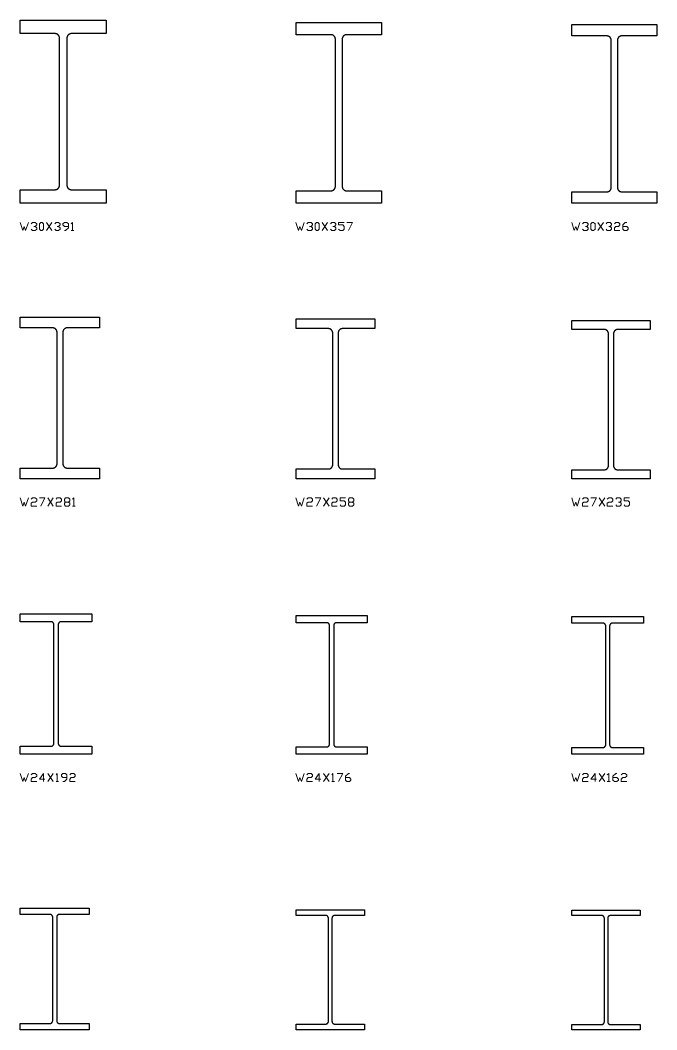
# Model space of a CAD drawing. Header units: inches. Extents: x 0 to 967, y -705 to 45.
# Drawn here: x 600 to 715.4, y -300 to -116.8 of the extents above; entities that cross this region are included whole.
import ezdxf

# ---------------------------------------------------------------- set-up
doc = ezdxf.new("R2010")
doc.units = ezdxf.units.IN
doc.header["$MEASUREMENT"] = 0
doc.layers.add('AISC_STEEL', color=7, linetype='Continuous')

msp = doc.modelspace()

# ---------------------------------------------------------------- linework, layer by layer
at = {"color": 3, "lineweight": 0}
for p, q in [((604.75, -154.99), (605.73, -153.5)), ((604.75, -153.5), (605.73, -154.99)), ((654.74, -154.99), (655.72, -153.5)), ((654.74, -153.5), (655.72, -154.99)), ((704.72, -154.99), (705.71, -153.5)), ((704.72, -153.5), (705.71, -154.99)), ((609.24, -154.99), (609.71, -154.99)), ((605.01, -204.98), (605.99, -203.48)), ((605.01, -203.48), (605.99, -204.98)), ((608.21, -204.26), (608.73, -204.26)), ((609.5, -204.98), (609.97, -204.98)), ((655, -204.98), (655.98, -203.48)), ((655, -203.48), (655.98, -204.98)), ((659.7, -204.26), (660.21, -204.26)), ((704.93, -204.98), (705.96, -203.48)), ((704.93, -203.48), (705.96, -204.98)), ((605.01, -254.97), (605.99, -253.47)), ((605.01, -253.47), (605.99, -254.97)), ((655, -254.97), (655.98, -253.47)), ((655, -253.47), (655.98, -254.97)), ((704.93, -254.97), (705.96, -253.47)), ((704.93, -253.47), (705.96, -254.97)), ((606.51, -254.97), (606.97, -254.97)), ((656.49, -254.97), (656.96, -254.97)), ((706.43, -254.97), (706.94, -254.97))]:
    msp.add_line(p, q, dxfattribs=at)
for points in [[(600, -153.5), (600.47, -154.99), (600.72, -154.22), (600.98, -154.99), (601.5, -153.5)], [(601.96, -153.75), (602.22, -153.5), (602.74, -153.5), (603, -153.75), (603, -153.96), (602.74, -154.22)], [(606.25, -153.75), (606.51, -153.5), (606.97, -153.5), (607.23, -153.75), (607.23, -153.96), (606.97, -154.22)], [(608.01, -154.99), (608.21, -154.99), (608.73, -154.48), (608.73, -153.75), (608.47, -153.5), (608.01, -153.5), (607.75, -153.75), (607.75, -153.96), (608.01, -154.22), (608.73, -154.22)], [(609.24, -153.75), (609.5, -153.5), (609.5, -154.99)], [(649.99, -153.5), (650.45, -154.99), (650.71, -154.22), (650.97, -154.99), (651.49, -153.5)], [(651.95, -153.75), (652.21, -153.5), (652.72, -153.5), (652.98, -153.75), (652.98, -153.96), (652.72, -154.22)], [(656.24, -153.75), (656.49, -153.5), (656.96, -153.5), (657.22, -153.75), (657.22, -153.96), (656.96, -154.22)], [(657.73, -154.74), (657.99, -154.99), (658.46, -154.99), (658.71, -154.74), (658.71, -154.22), (658.46, -153.96), (657.73, -153.96), (657.73, -153.5), (658.71, -153.5)], [(659.23, -153.5), (660.21, -153.5), (659.49, -154.99)], [(699.97, -153.5), (700.44, -154.99), (700.7, -154.22), (700.95, -154.99), (701.47, -153.5)], [(701.94, -153.75), (702.19, -153.5), (702.71, -153.5), (702.97, -153.75), (702.97, -153.96), (702.71, -154.22)], [(706.22, -153.75), (706.43, -153.5), (706.94, -153.5), (707.2, -153.75), (707.2, -153.96), (706.94, -154.22)], [(707.72, -153.75), (707.98, -153.5), (708.44, -153.5), (708.7, -153.75), (708.7, -153.96), (708.44, -154.22), (707.98, -154.22), (707.72, -154.48), (707.72, -154.99), (708.7, -154.99)], [(709.22, -154.22), (709.94, -154.22), (710.2, -154.48), (710.2, -154.74), (709.94, -154.99), (709.48, -154.99), (709.22, -154.74), (709.22, -153.96), (709.68, -153.5), (709.94, -153.5)], [(602.48, -154.22), (602.74, -154.22), (603, -154.48), (603, -154.74), (602.74, -154.99), (602.22, -154.99), (601.96, -154.74)], [(606.71, -154.22), (606.97, -154.22), (607.23, -154.48), (607.23, -154.74), (606.97, -154.99), (606.51, -154.99), (606.25, -154.74)], [(652.47, -154.22), (652.72, -154.22), (652.98, -154.48), (652.98, -154.74), (652.72, -154.99), (652.21, -154.99), (651.95, -154.74)], [(656.7, -154.22), (656.96, -154.22), (657.22, -154.48), (657.22, -154.74), (656.96, -154.99), (656.49, -154.99), (656.24, -154.74)], [(702.45, -154.22), (702.71, -154.22), (702.97, -154.48), (702.97, -154.74), (702.71, -154.99), (702.19, -154.99), (701.94, -154.74)], [(706.69, -154.22), (706.94, -154.22), (707.2, -154.48), (707.2, -154.74), (706.94, -154.99), (706.43, -154.99), (706.22, -154.74)], [(600, -203.48), (600.47, -204.98), (600.72, -204.26), (600.98, -204.98), (601.5, -203.48)], [(601.96, -203.74), (602.22, -203.48), (602.74, -203.48), (603, -203.74), (603, -204), (602.74, -204.26), (602.22, -204.26), (601.96, -204.46), (601.96, -204.98), (603, -204.98)], [(603.51, -203.48), (604.49, -203.48), (603.72, -204.98)], [(606.51, -203.74), (606.71, -203.48), (607.23, -203.48), (607.49, -203.74), (607.49, -204), (607.23, -204.26), (606.71, -204.26), (606.51, -204.46), (606.51, -204.98), (607.49, -204.98)], [(609.5, -203.74), (609.71, -203.48), (609.71, -204.98)], [(649.99, -203.48), (650.45, -204.98), (650.71, -204.26), (650.97, -204.98), (651.49, -203.48)], [(651.95, -203.74), (652.21, -203.48), (652.72, -203.48), (652.98, -203.74), (652.98, -204), (652.72, -204.26), (652.21, -204.26), (651.95, -204.46), (651.95, -204.98), (652.98, -204.98)], [(653.45, -203.48), (654.48, -203.48), (653.71, -204.98)], [(656.49, -203.74), (656.7, -203.48), (657.22, -203.48), (657.48, -203.74), (657.48, -204), (657.22, -204.26), (656.7, -204.26), (656.49, -204.46), (656.49, -204.98), (657.48, -204.98)], [(657.99, -204.72), (658.2, -204.98), (658.71, -204.98), (658.97, -204.72), (658.97, -204.26), (658.71, -204), (657.99, -204), (657.99, -203.48), (658.97, -203.48)], [(699.97, -203.48), (700.44, -204.98), (700.7, -204.26), (700.95, -204.98), (701.47, -203.48)], [(701.94, -203.74), (702.19, -203.48), (702.71, -203.48), (702.97, -203.74), (702.97, -204), (702.71, -204.26), (702.19, -204.26), (701.94, -204.46), (701.94, -204.98), (702.97, -204.98)], [(703.43, -203.48), (704.47, -203.48), (703.69, -204.98)], [(706.43, -203.74), (706.69, -203.48), (707.2, -203.48), (707.46, -203.74), (707.46, -204), (707.2, -204.26), (706.69, -204.26), (706.43, -204.46), (706.43, -204.98), (707.46, -204.98)], [(707.98, -203.74), (708.18, -203.48), (708.7, -203.48), (708.96, -203.74), (708.96, -204), (708.7, -204.26)], [(708.44, -204.26), (708.7, -204.26), (708.96, -204.46), (708.96, -204.72), (708.7, -204.98), (708.18, -204.98), (707.98, -204.72)], [(709.48, -204.72), (709.68, -204.98), (710.2, -204.98), (710.46, -204.72), (710.46, -204.26), (710.2, -204), (709.48, -204), (709.48, -203.48), (710.46, -203.48)], [(600, -253.47), (600.47, -254.97), (600.72, -254.24), (600.98, -254.97), (601.5, -253.47)], [(601.96, -253.73), (602.22, -253.47), (602.74, -253.47), (603, -253.73), (603, -253.98), (602.74, -254.24), (602.22, -254.24), (601.96, -254.5), (601.96, -254.97), (603, -254.97)], [(604.49, -254.5), (603.51, -254.5), (604.24, -253.47), (604.24, -254.97)], [(606.51, -253.73), (606.71, -253.47), (606.71, -254.97)], [(607.75, -254.97), (608.01, -254.97), (608.47, -254.5), (608.47, -253.73), (608.21, -253.47), (607.75, -253.47), (607.49, -253.73), (607.49, -253.98), (607.75, -254.24), (608.47, -254.24)], [(608.99, -253.73), (609.24, -253.47), (609.71, -253.47), (609.97, -253.73), (609.97, -253.98), (609.71, -254.24), (609.24, -254.24), (608.99, -254.5), (608.99, -254.97), (609.97, -254.97)], [(649.99, -253.47), (650.45, -254.97), (650.71, -254.24), (650.97, -254.97), (651.49, -253.47)], [(651.95, -253.73), (652.21, -253.47), (652.72, -253.47), (652.98, -253.73), (652.98, -253.98), (652.72, -254.24), (652.21, -254.24), (651.95, -254.5), (651.95, -254.97), (652.98, -254.97)], [(654.48, -254.5), (653.45, -254.5), (654.22, -253.47), (654.22, -254.97)], [(656.49, -253.73), (656.7, -253.47), (656.7, -254.97)], [(657.48, -253.47), (658.46, -253.47), (657.73, -254.97)], [(658.97, -254.24), (659.7, -254.24), (659.95, -254.5), (659.95, -254.71), (659.7, -254.97), (659.23, -254.97), (658.97, -254.71), (658.97, -253.98), (659.49, -253.47), (659.7, -253.47)], [(699.97, -253.47), (700.44, -254.97), (700.7, -254.24), (700.95, -254.97), (701.47, -253.47)], [(701.94, -253.73), (702.19, -253.47), (702.71, -253.47), (702.97, -253.73), (702.97, -253.98), (702.71, -254.24), (702.19, -254.24), (701.94, -254.5), (701.94, -254.97), (702.97, -254.97)], [(704.47, -254.5), (703.43, -254.5), (704.21, -253.47), (704.21, -254.97)], [(706.43, -253.73), (706.69, -253.47), (706.69, -254.97)], [(707.46, -254.24), (708.18, -254.24), (708.44, -254.5), (708.44, -254.71), (708.18, -254.97), (707.72, -254.97), (707.46, -254.71), (707.46, -253.98), (707.98, -253.47), (708.18, -253.47)], [(708.96, -253.73), (709.22, -253.47), (709.68, -253.47), (709.94, -253.73), (709.94, -253.98), (709.68, -254.24), (709.22, -254.24), (708.96, -254.5), (708.96, -254.97), (709.94, -254.97)]]:
    msp.add_lwpolyline(points, dxfattribs=at)
for points in [[(603.72, -154.99), (603.72, -154.99), (603.98, -154.99), (604.24, -154.74), (604.24, -153.75), (603.98, -153.5), (603.72, -153.5), (603.51, -153.75), (603.51, -154.74)], [(653.71, -154.99), (653.71, -154.99), (653.96, -154.99), (654.22, -154.74), (654.22, -153.75), (653.96, -153.5), (653.71, -153.5), (653.45, -153.75), (653.45, -154.74)], [(703.69, -154.99), (703.69, -154.99), (703.95, -154.99), (704.21, -154.74), (704.21, -153.75), (703.95, -153.5), (703.69, -153.5), (703.43, -153.75), (703.43, -154.74)], [(608.73, -204.26), (608.99, -204.46), (608.99, -204.72), (608.73, -204.98), (608.21, -204.98), (608.01, -204.72), (608.01, -204.46), (608.21, -204.26), (608.01, -204), (608.01, -203.74), (608.21, -203.48), (608.73, -203.48), (608.99, -203.74), (608.99, -204)], [(660.21, -204.26), (660.47, -204.46), (660.47, -204.72), (660.21, -204.98), (659.7, -204.98), (659.49, -204.72), (659.49, -204.46), (659.7, -204.26), (659.49, -204), (659.49, -203.74), (659.7, -203.48), (660.21, -203.48), (660.47, -203.74), (660.47, -204)]]:
    msp.add_lwpolyline(points, close=True, dxfattribs=at)
at = {"layer": 'AISC_STEEL'}
for points in [[(615.6, -116.8), (615.6, -119.24), (609.27, -119.24), (609.24, -119.24), (609.21, -119.24), (609.18, -119.24), (609.15, -119.25), (609.12, -119.25), (609.09, -119.26), (609.07, -119.27), (609.04, -119.28), (609.01, -119.28), (608.98, -119.29), (608.95, -119.31), (608.93, -119.32), (608.9, -119.33), (608.88, -119.35), (608.85, -119.36), (608.82, -119.38), (608.8, -119.39), (608.78, -119.41), (608.75, -119.43), (608.73, -119.45), (608.71, -119.47), (608.69, -119.49), (608.67, -119.51), (608.65, -119.54), (608.63, -119.56), (608.62, -119.58), (608.6, -119.61), (608.59, -119.64), (608.57, -119.66), (608.56, -119.69), (608.55, -119.71), (608.53, -119.74), (608.52, -119.77), (608.52, -119.8), (608.51, -119.83), (608.5, -119.85), (608.49, -119.88), (608.49, -119.91), (608.48, -119.94), (608.48, -119.97), (608.48, -120), (608.48, -120.03), (608.48, -146.77), (608.48, -146.8), (608.48, -146.83), (608.48, -146.86), (608.49, -146.89), (608.49, -146.92), (608.5, -146.95), (608.51, -146.97), (608.52, -147), (608.52, -147.03), (608.53, -147.06), (608.55, -147.09), (608.56, -147.11), (608.57, -147.14), (608.59, -147.16), (608.6, -147.19), (608.62, -147.22), (608.63, -147.24), (608.65, -147.26), (608.67, -147.29), (608.69, -147.31), (608.71, -147.33), (608.73, -147.35), (608.75, -147.37), (608.78, -147.39), (608.8, -147.41), (608.82, -147.42), (608.85, -147.44), (608.88, -147.45), (608.9, -147.47), (608.93, -147.48), (608.95, -147.49), (608.98, -147.51), (609.01, -147.52), (609.04, -147.52), (609.07, -147.53), (609.09, -147.54), (609.12, -147.55), (609.15, -147.55), (609.18, -147.56), (609.21, -147.56), (609.24, -147.56), (609.27, -147.56), (615.6, -147.56), (615.6, -150), (607.8, -150), (600, -150), (600, -147.56), (606.33, -147.56), (606.36, -147.56), (606.39, -147.56), (606.42, -147.56), (606.45, -147.55), (606.48, -147.55), (606.51, -147.54), (606.53, -147.53), (606.56, -147.52), (606.59, -147.52), (606.62, -147.51), (606.65, -147.49), (606.67, -147.48), (606.7, -147.47), (606.73, -147.45), (606.75, -147.44), (606.78, -147.42), (606.8, -147.41), (606.82, -147.39), (606.85, -147.37), (606.87, -147.35), (606.89, -147.33), (606.91, -147.31), (606.93, -147.29), (606.95, -147.26), (606.97, -147.24), (606.98, -147.22), (607, -147.19), (607.01, -147.16), (607.03, -147.14), (607.04, -147.11), (607.05, -147.09), (607.07, -147.06), (607.08, -147.03), (607.08, -147), (607.09, -146.97), (607.1, -146.95), (607.11, -146.92), (607.11, -146.89), (607.12, -146.86), (607.12, -146.83), (607.12, -146.8), (607.12, -146.77), (607.12, -120.03), (607.12, -120), (607.12, -119.97), (607.12, -119.94), (607.11, -119.91), (607.11, -119.88), (607.1, -119.85), (607.09, -119.83), (607.08, -119.8), (607.08, -119.77), (607.07, -119.74), (607.05, -119.71), (607.04, -119.69), (607.03, -119.66), (607.01, -119.64), (607, -119.61), (606.98, -119.58), (606.97, -119.56), (606.95, -119.54), (606.93, -119.51), (606.91, -119.49), (606.89, -119.47), (606.87, -119.45), (606.85, -119.43), (606.82, -119.41), (606.8, -119.39), (606.78, -119.38), (606.75, -119.36), (606.73, -119.35), (606.7, -119.33), (606.67, -119.32), (606.65, -119.31), (606.62, -119.29), (606.59, -119.28), (606.56, -119.28), (606.53, -119.27), (606.51, -119.26), (606.48, -119.25), (606.45, -119.25), (606.42, -119.24), (606.39, -119.24), (606.36, -119.24), (606.33, -119.24), (600, -119.24), (600, -116.8), (607.8, -116.8)], [(665.5, -117.2), (665.5, -119.44), (659.16, -119.44), (659.13, -119.44), (659.1, -119.44), (659.07, -119.44), (659.04, -119.45), (659.01, -119.45), (658.98, -119.46), (658.96, -119.47), (658.93, -119.48), (658.9, -119.48), (658.87, -119.49), (658.84, -119.51), (658.82, -119.52), (658.79, -119.53), (658.76, -119.55), (658.74, -119.56), (658.71, -119.58), (658.69, -119.59), (658.67, -119.61), (658.64, -119.63), (658.62, -119.65), (658.6, -119.67), (658.58, -119.69), (658.56, -119.71), (658.54, -119.74), (658.52, -119.76), (658.51, -119.78), (658.49, -119.81), (658.48, -119.83), (658.46, -119.86), (658.45, -119.89), (658.44, -119.91), (658.42, -119.94), (658.41, -119.97), (658.41, -120), (658.4, -120.03), (658.39, -120.05), (658.38, -120.08), (658.38, -120.11), (658.37, -120.14), (658.37, -120.17), (658.37, -120.2), (658.37, -120.23), (658.37, -146.97), (658.37, -147), (658.37, -147.03), (658.37, -147.06), (658.38, -147.09), (658.38, -147.12), (658.39, -147.15), (658.4, -147.17), (658.41, -147.2), (658.41, -147.23), (658.42, -147.26), (658.44, -147.29), (658.45, -147.31), (658.46, -147.34), (658.48, -147.37), (658.49, -147.39), (658.51, -147.42), (658.52, -147.44), (658.54, -147.46), (658.56, -147.49), (658.58, -147.51), (658.6, -147.53), (658.62, -147.55), (658.64, -147.57), (658.67, -147.59), (658.69, -147.61), (658.71, -147.62), (658.74, -147.64), (658.76, -147.65), (658.79, -147.67), (658.82, -147.68), (658.84, -147.69), (658.87, -147.71), (658.9, -147.72), (658.93, -147.72), (658.96, -147.73), (658.98, -147.74), (659.01, -147.75), (659.04, -147.75), (659.07, -147.76), (659.1, -147.76), (659.13, -147.76), (659.16, -147.76), (665.5, -147.76), (665.5, -150), (657.75, -150), (650, -150), (650, -147.76), (656.34, -147.76), (656.37, -147.76), (656.4, -147.76), (656.43, -147.76), (656.46, -147.75), (656.49, -147.75), (656.52, -147.74), (656.54, -147.73), (656.57, -147.72), (656.6, -147.72), (656.63, -147.71), (656.66, -147.69), (656.68, -147.68), (656.71, -147.67), (656.74, -147.65), (656.76, -147.64), (656.79, -147.62), (656.81, -147.61), (656.83, -147.59), (656.86, -147.57), (656.88, -147.55), (656.9, -147.53), (656.92, -147.51), (656.94, -147.49), (656.96, -147.46), (656.98, -147.44), (656.99, -147.42), (657.01, -147.39), (657.02, -147.37), (657.04, -147.34), (657.05, -147.31), (657.06, -147.29), (657.08, -147.26), (657.09, -147.23), (657.09, -147.2), (657.1, -147.17), (657.11, -147.15), (657.12, -147.12), (657.12, -147.09), (657.13, -147.06), (657.13, -147.03), (657.13, -147), (657.13, -146.97), (657.13, -120.23), (657.13, -120.2), (657.13, -120.17), (657.13, -120.14), (657.12, -120.11), (657.12, -120.08), (657.11, -120.05), (657.1, -120.03), (657.09, -120), (657.09, -119.97), (657.08, -119.94), (657.06, -119.91), (657.05, -119.89), (657.04, -119.86), (657.02, -119.83), (657.01, -119.81), (656.99, -119.78), (656.98, -119.76), (656.96, -119.74), (656.94, -119.71), (656.92, -119.69), (656.9, -119.67), (656.88, -119.65), (656.86, -119.63), (656.83, -119.61), (656.81, -119.59), (656.79, -119.58), (656.76, -119.56), (656.74, -119.55), (656.71, -119.53), (656.68, -119.52), (656.66, -119.51), (656.63, -119.49), (656.6, -119.48), (656.57, -119.48), (656.54, -119.47), (656.52, -119.46), (656.49, -119.45), (656.46, -119.45), (656.43, -119.44), (656.4, -119.44), (656.37, -119.44), (656.34, -119.44), (650, -119.44), (650, -117.2), (657.75, -117.2)], [(715.4, -117.6), (715.4, -119.65), (709.06, -119.65), (709.03, -119.65), (709, -119.65), (708.97, -119.65), (708.94, -119.66), (708.91, -119.66), (708.88, -119.67), (708.86, -119.68), (708.83, -119.69), (708.8, -119.69), (708.77, -119.7), (708.74, -119.72), (708.72, -119.73), (708.69, -119.74), (708.66, -119.76), (708.64, -119.77), (708.61, -119.79), (708.59, -119.8), (708.57, -119.82), (708.54, -119.84), (708.52, -119.86), (708.5, -119.88), (708.48, -119.9), (708.46, -119.92), (708.44, -119.95), (708.42, -119.97), (708.41, -119.99), (708.39, -120.02), (708.38, -120.05), (708.36, -120.07), (708.35, -120.1), (708.34, -120.12), (708.32, -120.15), (708.31, -120.18), (708.31, -120.21), (708.3, -120.24), (708.29, -120.26), (708.28, -120.29), (708.28, -120.32), (708.27, -120.35), (708.27, -120.38), (708.27, -120.41), (708.27, -120.44), (708.27, -147.16), (708.27, -147.19), (708.27, -147.22), (708.27, -147.25), (708.28, -147.28), (708.28, -147.31), (708.29, -147.34), (708.3, -147.36), (708.31, -147.39), (708.31, -147.42), (708.32, -147.45), (708.34, -147.48), (708.35, -147.5), (708.36, -147.53), (708.38, -147.56), (708.39, -147.58), (708.41, -147.61), (708.42, -147.63), (708.44, -147.65), (708.46, -147.68), (708.48, -147.7), (708.5, -147.72), (708.52, -147.74), (708.54, -147.76), (708.57, -147.78), (708.59, -147.8), (708.61, -147.81), (708.64, -147.83), (708.66, -147.84), (708.69, -147.86), (708.72, -147.87), (708.74, -147.88), (708.77, -147.9), (708.8, -147.91), (708.83, -147.91), (708.86, -147.92), (708.88, -147.93), (708.91, -147.94), (708.94, -147.94), (708.97, -147.95), (709, -147.95), (709.03, -147.95), (709.06, -147.95), (715.4, -147.95), (715.4, -150), (707.7, -150), (700, -150), (700, -147.95), (706.34, -147.95), (706.37, -147.95), (706.4, -147.95), (706.43, -147.95), (706.46, -147.94), (706.49, -147.94), (706.52, -147.93), (706.54, -147.92), (706.57, -147.91), (706.6, -147.91), (706.63, -147.9), (706.66, -147.88), (706.68, -147.87), (706.71, -147.86), (706.74, -147.84), (706.76, -147.83), (706.79, -147.81), (706.81, -147.8), (706.83, -147.78), (706.86, -147.76), (706.88, -147.74), (706.9, -147.72), (706.92, -147.7), (706.94, -147.68), (706.96, -147.65), (706.98, -147.63), (706.99, -147.61), (707.01, -147.58), (707.02, -147.56), (707.04, -147.53), (707.05, -147.5), (707.06, -147.48), (707.08, -147.45), (707.09, -147.42), (707.09, -147.39), (707.1, -147.36), (707.11, -147.34), (707.12, -147.31), (707.12, -147.28), (707.13, -147.25), (707.13, -147.22), (707.13, -147.19), (707.13, -147.16), (707.13, -120.44), (707.13, -120.41), (707.13, -120.38), (707.13, -120.35), (707.12, -120.32), (707.12, -120.29), (707.11, -120.26), (707.1, -120.24), (707.09, -120.21), (707.09, -120.18), (707.08, -120.15), (707.06, -120.12), (707.05, -120.1), (707.04, -120.07), (707.02, -120.05), (707.01, -120.02), (706.99, -119.99), (706.98, -119.97), (706.96, -119.95), (706.94, -119.92), (706.92, -119.9), (706.9, -119.88), (706.88, -119.86), (706.86, -119.84), (706.83, -119.82), (706.81, -119.8), (706.79, -119.79), (706.76, -119.77), (706.74, -119.76), (706.71, -119.74), (706.68, -119.73), (706.66, -119.72), (706.63, -119.7), (706.6, -119.69), (706.57, -119.69), (706.54, -119.68), (706.52, -119.67), (706.49, -119.66), (706.46, -119.66), (706.43, -119.65), (706.4, -119.65), (706.37, -119.65), (706.34, -119.65), (700, -119.65), (700, -117.6), (707.7, -117.6)], [(614.4, -170.7), (614.4, -172.63), (608.52, -172.63), (608.49, -172.63), (608.46, -172.63), (608.43, -172.63), (608.4, -172.64), (608.37, -172.64), (608.34, -172.65), (608.32, -172.66), (608.29, -172.67), (608.26, -172.67), (608.23, -172.68), (608.2, -172.7), (608.18, -172.71), (608.15, -172.72), (608.12, -172.74), (608.1, -172.75), (608.07, -172.77), (608.05, -172.78), (608.03, -172.8), (608, -172.82), (607.98, -172.84), (607.96, -172.86), (607.94, -172.88), (607.92, -172.9), (607.9, -172.93), (607.88, -172.95), (607.87, -172.97), (607.85, -173), (607.84, -173.03), (607.82, -173.05), (607.81, -173.08), (607.8, -173.1), (607.78, -173.13), (607.77, -173.16), (607.77, -173.19), (607.76, -173.22), (607.75, -173.24), (607.74, -173.27), (607.74, -173.3), (607.73, -173.33), (607.73, -173.36), (607.73, -173.39), (607.73, -173.42), (607.73, -197.28), (607.73, -197.31), (607.73, -197.34), (607.73, -197.37), (607.74, -197.4), (607.74, -197.43), (607.75, -197.46), (607.76, -197.48), (607.77, -197.51), (607.77, -197.54), (607.78, -197.57), (607.8, -197.6), (607.81, -197.62), (607.82, -197.65), (607.84, -197.68), (607.85, -197.7), (607.87, -197.73), (607.88, -197.75), (607.9, -197.77), (607.92, -197.8), (607.94, -197.82), (607.96, -197.84), (607.98, -197.86), (608, -197.88), (608.03, -197.9), (608.05, -197.92), (608.07, -197.93), (608.1, -197.95), (608.12, -197.96), (608.15, -197.98), (608.18, -197.99), (608.2, -198), (608.23, -198.02), (608.26, -198.03), (608.29, -198.03), (608.32, -198.04), (608.34, -198.05), (608.37, -198.06), (608.4, -198.06), (608.43, -198.07), (608.46, -198.07), (608.49, -198.07), (608.52, -198.07), (614.4, -198.07), (614.4, -200), (607.2, -200), (600, -200), (600, -198.07), (605.88, -198.07), (605.91, -198.07), (605.94, -198.07), (605.97, -198.07), (606, -198.06), (606.03, -198.06), (606.06, -198.05), (606.08, -198.04), (606.11, -198.03), (606.14, -198.03), (606.17, -198.02), (606.2, -198), (606.22, -197.99), (606.25, -197.98), (606.27, -197.96), (606.3, -197.95), (606.33, -197.93), (606.35, -197.92), (606.37, -197.9), (606.4, -197.88), (606.42, -197.86), (606.44, -197.84), (606.46, -197.82), (606.48, -197.8), (606.5, -197.77), (606.52, -197.75), (606.53, -197.73), (606.55, -197.7), (606.56, -197.68), (606.58, -197.65), (606.59, -197.62), (606.6, -197.6), (606.62, -197.57), (606.63, -197.54), (606.63, -197.51), (606.64, -197.48), (606.65, -197.46), (606.66, -197.43), (606.66, -197.4), (606.67, -197.37), (606.67, -197.34), (606.67, -197.31), (606.67, -197.28), (606.67, -173.42), (606.67, -173.39), (606.67, -173.36), (606.67, -173.33), (606.66, -173.3), (606.66, -173.27), (606.65, -173.24), (606.64, -173.22), (606.63, -173.19), (606.63, -173.16), (606.62, -173.13), (606.6, -173.1), (606.59, -173.08), (606.58, -173.05), (606.56, -173.03), (606.55, -173), (606.53, -172.97), (606.52, -172.95), (606.5, -172.93), (606.48, -172.9), (606.46, -172.88), (606.44, -172.86), (606.42, -172.84), (606.4, -172.82), (606.37, -172.8), (606.35, -172.78), (606.33, -172.77), (606.3, -172.75), (606.27, -172.74), (606.25, -172.72), (606.22, -172.71), (606.2, -172.7), (606.17, -172.68), (606.14, -172.67), (606.11, -172.67), (606.08, -172.66), (606.06, -172.65), (606.03, -172.64), (606, -172.64), (605.97, -172.63), (605.94, -172.63), (605.91, -172.63), (605.88, -172.63), (600, -172.63), (600, -170.7), (607.2, -170.7)], [(664.3, -171), (664.3, -172.77), (658.43, -172.77), (658.4, -172.77), (658.37, -172.77), (658.34, -172.77), (658.31, -172.78), (658.28, -172.78), (658.25, -172.79), (658.23, -172.8), (658.2, -172.81), (658.17, -172.81), (658.14, -172.82), (658.11, -172.84), (658.09, -172.85), (658.06, -172.86), (658.03, -172.88), (658.01, -172.89), (657.98, -172.91), (657.96, -172.92), (657.94, -172.94), (657.91, -172.96), (657.89, -172.98), (657.87, -173), (657.85, -173.02), (657.83, -173.04), (657.81, -173.07), (657.79, -173.09), (657.78, -173.11), (657.76, -173.14), (657.75, -173.16), (657.73, -173.19), (657.72, -173.22), (657.71, -173.24), (657.69, -173.27), (657.68, -173.3), (657.68, -173.33), (657.67, -173.36), (657.66, -173.38), (657.65, -173.41), (657.65, -173.44), (657.64, -173.47), (657.64, -173.5), (657.64, -173.53), (657.64, -173.56), (657.64, -197.44), (657.64, -197.47), (657.64, -197.5), (657.64, -197.53), (657.65, -197.56), (657.65, -197.59), (657.66, -197.62), (657.67, -197.64), (657.68, -197.67), (657.68, -197.7), (657.69, -197.73), (657.71, -197.76), (657.72, -197.78), (657.73, -197.81), (657.75, -197.84), (657.76, -197.86), (657.78, -197.89), (657.79, -197.91), (657.81, -197.93), (657.83, -197.96), (657.85, -197.98), (657.87, -198), (657.89, -198.02), (657.91, -198.04), (657.94, -198.06), (657.96, -198.08), (657.98, -198.09), (658.01, -198.11), (658.03, -198.12), (658.06, -198.14), (658.09, -198.15), (658.11, -198.16), (658.14, -198.18), (658.17, -198.19), (658.2, -198.19), (658.23, -198.2), (658.25, -198.21), (658.28, -198.22), (658.31, -198.22), (658.34, -198.23), (658.37, -198.23), (658.4, -198.23), (658.43, -198.23), (664.3, -198.23), (664.3, -200), (657.15, -200), (650, -200), (650, -198.23), (655.87, -198.23), (655.9, -198.23), (655.93, -198.23), (655.96, -198.23), (655.99, -198.22), (656.02, -198.22), (656.05, -198.21), (656.07, -198.2), (656.1, -198.19), (656.13, -198.19), (656.16, -198.18), (656.19, -198.16), (656.21, -198.15), (656.24, -198.14), (656.26, -198.12), (656.29, -198.11), (656.32, -198.09), (656.34, -198.08), (656.36, -198.06), (656.39, -198.04), (656.41, -198.02), (656.43, -198), (656.45, -197.98), (656.47, -197.96), (656.49, -197.93), (656.51, -197.91), (656.52, -197.89), (656.54, -197.86), (656.55, -197.84), (656.57, -197.81), (656.58, -197.78), (656.59, -197.76), (656.61, -197.73), (656.62, -197.7), (656.62, -197.67), (656.63, -197.64), (656.64, -197.62), (656.65, -197.59), (656.65, -197.56), (656.66, -197.53), (656.66, -197.5), (656.66, -197.47), (656.66, -197.44), (656.66, -173.56), (656.66, -173.53), (656.66, -173.5), (656.66, -173.47), (656.65, -173.44), (656.65, -173.41), (656.64, -173.38), (656.63, -173.36), (656.62, -173.33), (656.62, -173.3), (656.61, -173.27), (656.59, -173.24), (656.58, -173.22), (656.57, -173.19), (656.55, -173.16), (656.54, -173.14), (656.52, -173.11), (656.51, -173.09), (656.49, -173.07), (656.47, -173.04), (656.45, -173.02), (656.43, -173), (656.41, -172.98), (656.39, -172.96), (656.36, -172.94), (656.34, -172.92), (656.32, -172.91), (656.29, -172.89), (656.26, -172.88), (656.24, -172.86), (656.21, -172.85), (656.19, -172.84), (656.16, -172.82), (656.13, -172.81), (656.1, -172.81), (656.07, -172.8), (656.05, -172.79), (656.02, -172.78), (655.99, -172.78), (655.96, -172.77), (655.93, -172.77), (655.9, -172.77), (655.87, -172.77), (650, -172.77), (650, -171), (657.15, -171)], [(714.2, -171.3), (714.2, -172.91), (708.35, -172.91), (708.32, -172.91), (708.29, -172.91), (708.26, -172.91), (708.23, -172.92), (708.2, -172.92), (708.17, -172.93), (708.14, -172.94), (708.11, -172.95), (708.08, -172.95), (708.06, -172.96), (708.03, -172.98), (708, -172.99), (707.98, -173), (707.95, -173.02), (707.92, -173.03), (707.9, -173.05), (707.88, -173.06), (707.85, -173.08), (707.83, -173.1), (707.81, -173.12), (707.79, -173.14), (707.77, -173.16), (707.75, -173.18), (707.73, -173.21), (707.71, -173.23), (707.69, -173.25), (707.68, -173.28), (707.66, -173.31), (707.65, -173.33), (707.63, -173.36), (707.62, -173.38), (707.61, -173.41), (707.6, -173.44), (707.59, -173.47), (707.58, -173.5), (707.57, -173.52), (707.57, -173.55), (707.56, -173.58), (707.56, -173.61), (707.56, -173.64), (707.56, -173.67), (707.55, -173.7), (707.55, -197.6), (707.56, -197.63), (707.56, -197.66), (707.56, -197.69), (707.56, -197.72), (707.57, -197.75), (707.57, -197.78), (707.58, -197.8), (707.59, -197.83), (707.6, -197.86), (707.61, -197.89), (707.62, -197.92), (707.63, -197.94), (707.65, -197.97), (707.66, -198), (707.68, -198.02), (707.69, -198.05), (707.71, -198.07), (707.73, -198.09), (707.75, -198.12), (707.77, -198.14), (707.79, -198.16), (707.81, -198.18), (707.83, -198.2), (707.85, -198.22), (707.88, -198.24), (707.9, -198.25), (707.92, -198.27), (707.95, -198.28), (707.98, -198.3), (708, -198.31), (708.03, -198.32), (708.06, -198.34), (708.08, -198.35), (708.11, -198.35), (708.14, -198.36), (708.17, -198.37), (708.2, -198.38), (708.23, -198.38), (708.26, -198.39), (708.29, -198.39), (708.32, -198.39), (708.35, -198.39), (714.2, -198.39), (714.2, -200), (707.1, -200), (700, -200), (700, -198.39), (705.86, -198.39), (705.88, -198.39), (705.91, -198.39), (705.94, -198.39), (705.97, -198.38), (706, -198.38), (706.03, -198.37), (706.06, -198.36), (706.09, -198.35), (706.12, -198.35), (706.14, -198.34), (706.17, -198.32), (706.2, -198.31), (706.22, -198.3), (706.25, -198.28), (706.28, -198.27), (706.3, -198.25), (706.32, -198.24), (706.35, -198.22), (706.37, -198.2), (706.39, -198.18), (706.41, -198.16), (706.43, -198.14), (706.45, -198.12), (706.47, -198.09), (706.49, -198.07), (706.51, -198.05), (706.52, -198.02), (706.54, -198), (706.55, -197.97), (706.57, -197.94), (706.58, -197.92), (706.59, -197.89), (706.6, -197.86), (706.61, -197.83), (706.62, -197.8), (706.63, -197.78), (706.63, -197.75), (706.64, -197.72), (706.64, -197.69), (706.64, -197.66), (706.64, -197.63), (706.64, -197.6), (706.64, -173.7), (706.64, -173.67), (706.64, -173.64), (706.64, -173.61), (706.64, -173.58), (706.63, -173.55), (706.63, -173.52), (706.62, -173.5), (706.61, -173.47), (706.6, -173.44), (706.59, -173.41), (706.58, -173.38), (706.57, -173.36), (706.55, -173.33), (706.54, -173.31), (706.52, -173.28), (706.51, -173.25), (706.49, -173.23), (706.47, -173.21), (706.45, -173.18), (706.43, -173.16), (706.41, -173.14), (706.39, -173.12), (706.37, -173.1), (706.35, -173.08), (706.32, -173.06), (706.3, -173.05), (706.28, -173.03), (706.25, -173.02), (706.22, -173), (706.2, -172.99), (706.17, -172.98), (706.14, -172.96), (706.12, -172.95), (706.09, -172.95), (706.06, -172.94), (706.03, -172.93), (706, -172.92), (705.97, -172.92), (705.94, -172.91), (705.91, -172.91), (705.88, -172.91), (705.86, -172.91), (700, -172.91), (700, -171.3), (707.1, -171.3)], [(613, -224.5), (613, -225.96), (607.4, -225.96), (607.38, -225.96), (607.35, -225.96), (607.32, -225.97), (607.29, -225.97), (607.26, -225.98), (607.23, -225.99), (607.21, -226), (607.18, -226.01), (607.15, -226.03), (607.13, -226.04), (607.11, -226.06), (607.08, -226.08), (607.06, -226.1), (607.04, -226.12), (607.02, -226.14), (607, -226.16), (606.99, -226.19), (606.97, -226.21), (606.96, -226.24), (606.95, -226.26), (606.94, -226.29), (606.93, -226.32), (606.92, -226.34), (606.91, -226.37), (606.91, -226.4), (606.91, -226.43), (606.9, -226.46), (606.9, -248.04), (606.91, -248.07), (606.91, -248.1), (606.91, -248.13), (606.92, -248.16), (606.93, -248.18), (606.94, -248.21), (606.95, -248.24), (606.96, -248.26), (606.97, -248.29), (606.99, -248.31), (607, -248.34), (607.02, -248.36), (607.04, -248.38), (607.06, -248.4), (607.08, -248.42), (607.11, -248.44), (607.13, -248.46), (607.15, -248.47), (607.18, -248.49), (607.21, -248.5), (607.23, -248.51), (607.26, -248.52), (607.29, -248.53), (607.32, -248.53), (607.35, -248.54), (607.38, -248.54), (607.4, -248.54), (613, -248.54), (613, -250), (606.5, -250), (600, -250), (600, -248.54), (605.6, -248.54), (605.62, -248.54), (605.65, -248.54), (605.68, -248.53), (605.71, -248.53), (605.74, -248.52), (605.77, -248.51), (605.79, -248.5), (605.82, -248.49), (605.85, -248.47), (605.87, -248.46), (605.89, -248.44), (605.92, -248.42), (605.94, -248.4), (605.96, -248.38), (605.98, -248.36), (606, -248.34), (606.01, -248.31), (606.03, -248.29), (606.04, -248.26), (606.05, -248.24), (606.06, -248.21), (606.07, -248.18), (606.08, -248.16), (606.09, -248.13), (606.09, -248.1), (606.09, -248.07), (606.1, -248.04), (606.1, -226.46), (606.09, -226.43), (606.09, -226.4), (606.09, -226.37), (606.08, -226.34), (606.07, -226.32), (606.06, -226.29), (606.05, -226.26), (606.04, -226.24), (606.03, -226.21), (606.01, -226.19), (606, -226.16), (605.98, -226.14), (605.96, -226.12), (605.94, -226.1), (605.92, -226.08), (605.89, -226.06), (605.87, -226.04), (605.85, -226.03), (605.82, -226.01), (605.79, -226), (605.77, -225.99), (605.74, -225.98), (605.71, -225.97), (605.68, -225.97), (605.65, -225.96), (605.62, -225.96), (605.6, -225.96), (600, -225.96), (600, -224.5), (606.5, -224.5)], [(662.9, -224.8), (662.9, -226.14), (657.33, -226.14), (657.3, -226.14), (657.27, -226.14), (657.24, -226.15), (657.21, -226.15), (657.18, -226.16), (657.15, -226.17), (657.13, -226.18), (657.1, -226.19), (657.08, -226.21), (657.05, -226.22), (657.03, -226.24), (657, -226.26), (656.98, -226.28), (656.96, -226.3), (656.94, -226.32), (656.92, -226.34), (656.91, -226.37), (656.89, -226.39), (656.88, -226.42), (656.87, -226.44), (656.86, -226.47), (656.85, -226.5), (656.84, -226.52), (656.83, -226.55), (656.83, -226.58), (656.83, -226.61), (656.83, -226.64), (656.83, -248.16), (656.83, -248.19), (656.83, -248.22), (656.83, -248.25), (656.84, -248.28), (656.85, -248.3), (656.86, -248.33), (656.87, -248.36), (656.88, -248.38), (656.89, -248.41), (656.91, -248.43), (656.92, -248.46), (656.94, -248.48), (656.96, -248.5), (656.98, -248.52), (657, -248.54), (657.03, -248.56), (657.05, -248.58), (657.08, -248.59), (657.1, -248.61), (657.13, -248.62), (657.15, -248.63), (657.18, -248.64), (657.21, -248.65), (657.24, -248.65), (657.27, -248.66), (657.3, -248.66), (657.33, -248.66), (662.9, -248.66), (662.9, -250), (656.45, -250), (650, -250), (650, -248.66), (655.58, -248.66), (655.6, -248.66), (655.63, -248.66), (655.66, -248.65), (655.69, -248.65), (655.72, -248.64), (655.75, -248.63), (655.77, -248.62), (655.8, -248.61), (655.83, -248.59), (655.85, -248.58), (655.87, -248.56), (655.9, -248.54), (655.92, -248.52), (655.94, -248.5), (655.96, -248.48), (655.98, -248.46), (655.99, -248.43), (656.01, -248.41), (656.02, -248.38), (656.03, -248.36), (656.04, -248.33), (656.05, -248.3), (656.06, -248.28), (656.07, -248.25), (656.07, -248.22), (656.07, -248.19), (656.08, -248.16), (656.08, -226.64), (656.07, -226.61), (656.07, -226.58), (656.07, -226.55), (656.06, -226.52), (656.05, -226.5), (656.04, -226.47), (656.03, -226.44), (656.02, -226.42), (656.01, -226.39), (655.99, -226.37), (655.98, -226.34), (655.96, -226.32), (655.94, -226.3), (655.92, -226.28), (655.9, -226.26), (655.87, -226.24), (655.85, -226.22), (655.83, -226.21), (655.8, -226.19), (655.77, -226.18), (655.75, -226.17), (655.72, -226.16), (655.69, -226.15), (655.66, -226.15), (655.63, -226.14), (655.6, -226.14), (655.58, -226.14), (650, -226.14), (650, -224.8), (656.45, -224.8)], [(713, -225), (713, -226.22), (707.35, -226.22), (707.32, -226.22), (707.29, -226.22), (707.27, -226.23), (707.24, -226.23), (707.21, -226.24), (707.18, -226.25), (707.15, -226.26), (707.13, -226.27), (707.1, -226.29), (707.08, -226.3), (707.05, -226.32), (707.03, -226.34), (707.01, -226.36), (706.99, -226.38), (706.97, -226.4), (706.95, -226.42), (706.93, -226.45), (706.92, -226.47), (706.91, -226.5), (706.89, -226.52), (706.88, -226.55), (706.87, -226.58), (706.87, -226.6), (706.86, -226.63), (706.86, -226.66), (706.85, -226.69), (706.85, -226.72), (706.85, -248.28), (706.85, -248.31), (706.86, -248.34), (706.86, -248.37), (706.87, -248.4), (706.87, -248.42), (706.88, -248.45), (706.89, -248.48), (706.91, -248.5), (706.92, -248.53), (706.93, -248.55), (706.95, -248.58), (706.97, -248.6), (706.99, -248.62), (707.01, -248.64), (707.03, -248.66), (707.05, -248.68), (707.08, -248.7), (707.1, -248.71), (707.13, -248.73), (707.15, -248.74), (707.18, -248.75), (707.21, -248.76), (707.24, -248.77), (707.27, -248.77), (707.29, -248.78), (707.32, -248.78), (707.35, -248.78), (713, -248.78), (713, -250), (706.5, -250), (700, -250), (700, -248.78), (705.65, -248.78), (705.68, -248.78), (705.71, -248.78), (705.73, -248.77), (705.76, -248.77), (705.79, -248.76), (705.82, -248.75), (705.85, -248.74), (705.87, -248.73), (705.9, -248.71), (705.92, -248.7), (705.95, -248.68), (705.97, -248.66), (705.99, -248.64), (706.01, -248.62), (706.03, -248.6), (706.05, -248.58), (706.07, -248.55), (706.08, -248.53), (706.09, -248.5), (706.11, -248.48), (706.12, -248.45), (706.13, -248.42), (706.13, -248.4), (706.14, -248.37), (706.14, -248.34), (706.15, -248.31), (706.15, -248.28), (706.15, -226.72), (706.15, -226.69), (706.14, -226.66), (706.14, -226.63), (706.13, -226.6), (706.13, -226.58), (706.12, -226.55), (706.11, -226.52), (706.09, -226.5), (706.08, -226.47), (706.07, -226.45), (706.05, -226.42), (706.03, -226.4), (706.01, -226.38), (705.99, -226.36), (705.97, -226.34), (705.95, -226.32), (705.92, -226.3), (705.9, -226.29), (705.87, -226.27), (705.85, -226.26), (705.82, -226.25), (705.79, -226.24), (705.76, -226.23), (705.73, -226.23), (705.71, -226.22), (705.68, -226.22), (705.65, -226.22), (700, -226.22), (700, -225), (706.5, -225)], [(612.5, -277.9), (612.5, -279.05), (607.11, -279.05), (607.08, -279.05), (607.05, -279.05), (607.02, -279.06), (606.99, -279.06), (606.97, -279.07), (606.94, -279.08), (606.91, -279.09), (606.89, -279.1), (606.86, -279.12), (606.84, -279.13), (606.81, -279.15), (606.79, -279.17), (606.77, -279.19), (606.75, -279.21), (606.73, -279.23), (606.71, -279.25), (606.69, -279.28), (606.68, -279.3), (606.66, -279.33), (606.65, -279.35), (606.64, -279.38), (606.63, -279.41), (606.62, -279.43), (606.62, -279.46), (606.61, -279.49), (606.61, -279.52), (606.61, -279.55), (606.61, -298.35), (606.61, -298.38), (606.61, -298.41), (606.62, -298.44), (606.62, -298.47), (606.63, -298.49), (606.64, -298.52), (606.65, -298.55), (606.66, -298.57), (606.68, -298.6), (606.69, -298.62), (606.71, -298.65), (606.73, -298.67), (606.75, -298.69), (606.77, -298.71), (606.79, -298.73), (606.81, -298.75), (606.84, -298.77), (606.86, -298.78), (606.89, -298.8), (606.91, -298.81), (606.94, -298.82), (606.97, -298.83), (606.99, -298.84), (607.02, -298.84), (607.05, -298.85), (607.08, -298.85), (607.11, -298.85), (612.5, -298.85), (612.5, -300), (606.25, -300), (600, -300), (600, -298.85), (605.39, -298.85), (605.42, -298.85), (605.45, -298.85), (605.48, -298.84), (605.51, -298.84), (605.53, -298.83), (605.56, -298.82), (605.59, -298.81), (605.61, -298.8), (605.64, -298.78), (605.66, -298.77), (605.69, -298.75), (605.71, -298.73), (605.73, -298.71), (605.75, -298.69), (605.77, -298.67), (605.79, -298.65), (605.81, -298.62), (605.82, -298.6), (605.84, -298.57), (605.85, -298.55), (605.86, -298.52), (605.87, -298.49), (605.88, -298.47), (605.88, -298.44), (605.89, -298.41), (605.89, -298.38), (605.89, -298.35), (605.89, -279.55), (605.89, -279.52), (605.89, -279.49), (605.88, -279.46), (605.88, -279.43), (605.87, -279.41), (605.86, -279.38), (605.85, -279.35), (605.84, -279.33), (605.82, -279.3), (605.81, -279.28), (605.79, -279.25), (605.77, -279.23), (605.75, -279.21), (605.73, -279.19), (605.71, -279.17), (605.69, -279.15), (605.66, -279.13), (605.64, -279.12), (605.61, -279.1), (605.59, -279.09), (605.56, -279.08), (605.53, -279.07), (605.51, -279.06), (605.48, -279.06), (605.45, -279.05), (605.42, -279.05), (605.39, -279.05), (600, -279.05), (600, -277.9), (606.25, -277.9)], [(662.4, -278.2), (662.4, -279.24), (657.02, -279.24), (657, -279.24), (656.97, -279.24), (656.94, -279.25), (656.91, -279.25), (656.88, -279.26), (656.85, -279.27), (656.83, -279.28), (656.8, -279.29), (656.77, -279.31), (656.75, -279.32), (656.73, -279.34), (656.7, -279.36), (656.68, -279.38), (656.66, -279.4), (656.64, -279.42), (656.62, -279.44), (656.61, -279.47), (656.59, -279.49), (656.58, -279.52), (656.57, -279.54), (656.56, -279.57), (656.55, -279.6), (656.54, -279.62), (656.53, -279.65), (656.53, -279.68), (656.53, -279.71), (656.52, -279.74), (656.52, -298.46), (656.53, -298.49), (656.53, -298.52), (656.53, -298.55), (656.54, -298.58), (656.55, -298.6), (656.56, -298.63), (656.57, -298.66), (656.58, -298.68), (656.59, -298.71), (656.61, -298.73), (656.62, -298.76), (656.64, -298.78), (656.66, -298.8), (656.68, -298.82), (656.7, -298.84), (656.73, -298.86), (656.75, -298.88), (656.77, -298.89), (656.8, -298.91), (656.83, -298.92), (656.85, -298.93), (656.88, -298.94), (656.91, -298.95), (656.94, -298.95), (656.97, -298.96), (657, -298.96), (657.02, -298.96), (662.4, -298.96), (662.4, -300), (656.2, -300), (650, -300), (650, -298.96), (655.37, -298.96), (655.4, -298.96), (655.43, -298.96), (655.46, -298.95), (655.49, -298.95), (655.52, -298.94), (655.55, -298.93), (655.57, -298.92), (655.6, -298.91), (655.62, -298.89), (655.65, -298.88), (655.67, -298.86), (655.7, -298.84), (655.72, -298.82), (655.74, -298.8), (655.76, -298.78), (655.78, -298.76), (655.79, -298.73), (655.81, -298.71), (655.82, -298.68), (655.83, -298.66), (655.84, -298.63), (655.85, -298.6), (655.86, -298.58), (655.87, -298.55), (655.87, -298.52), (655.87, -298.49), (655.87, -298.46), (655.87, -279.74), (655.87, -279.71), (655.87, -279.68), (655.87, -279.65), (655.86, -279.62), (655.85, -279.6), (655.84, -279.57), (655.83, -279.54), (655.82, -279.52), (655.81, -279.49), (655.79, -279.47), (655.78, -279.44), (655.76, -279.42), (655.74, -279.4), (655.72, -279.38), (655.7, -279.36), (655.67, -279.34), (655.65, -279.32), (655.62, -279.31), (655.6, -279.29), (655.57, -279.28), (655.55, -279.27), (655.52, -279.26), (655.49, -279.25), (655.46, -279.25), (655.43, -279.24), (655.4, -279.24), (655.37, -279.24), (650, -279.24), (650, -278.2), (656.2, -278.2)], [(712.4, -278.3), (712.4, -279.26), (707, -279.26), (706.97, -279.26), (706.94, -279.26), (706.91, -279.27), (706.88, -279.27), (706.86, -279.28), (706.83, -279.29), (706.8, -279.3), (706.78, -279.31), (706.75, -279.33), (706.73, -279.34), (706.7, -279.36), (706.68, -279.38), (706.66, -279.4), (706.64, -279.42), (706.62, -279.44), (706.6, -279.46), (706.58, -279.49), (706.57, -279.51), (706.55, -279.54), (706.54, -279.56), (706.53, -279.59), (706.52, -279.62), (706.51, -279.64), (706.51, -279.67), (706.5, -279.7), (706.5, -279.73), (706.5, -279.76), (706.5, -298.54), (706.5, -298.57), (706.5, -298.6), (706.51, -298.63), (706.51, -298.66), (706.52, -298.68), (706.53, -298.71), (706.54, -298.74), (706.55, -298.76), (706.57, -298.79), (706.58, -298.81), (706.6, -298.84), (706.62, -298.86), (706.64, -298.88), (706.66, -298.9), (706.68, -298.92), (706.7, -298.94), (706.73, -298.96), (706.75, -298.97), (706.78, -298.99), (706.8, -299), (706.83, -299.01), (706.86, -299.02), (706.88, -299.03), (706.91, -299.03), (706.94, -299.04), (706.97, -299.04), (707, -299.04), (712.4, -299.04), (712.4, -300), (706.2, -300), (700, -300), (700, -299.04), (705.4, -299.04), (705.43, -299.04), (705.46, -299.04), (705.49, -299.03), (705.52, -299.03), (705.54, -299.02), (705.57, -299.01), (705.6, -299), (705.62, -298.99), (705.65, -298.97), (705.67, -298.96), (705.7, -298.94), (705.72, -298.92), (705.74, -298.9), (705.76, -298.88), (705.78, -298.86), (705.8, -298.84), (705.82, -298.81), (705.83, -298.79), (705.85, -298.76), (705.86, -298.74), (705.87, -298.71), (705.88, -298.68), (705.89, -298.66), (705.89, -298.63), (705.9, -298.6), (705.9, -298.57), (705.9, -298.54), (705.9, -279.76), (705.9, -279.73), (705.9, -279.7), (705.89, -279.67), (705.89, -279.64), (705.88, -279.62), (705.87, -279.59), (705.86, -279.56), (705.85, -279.54), (705.83, -279.51), (705.82, -279.49), (705.8, -279.46), (705.78, -279.44), (705.76, -279.42), (705.74, -279.4), (705.72, -279.38), (705.7, -279.36), (705.67, -279.34), (705.65, -279.33), (705.62, -279.31), (705.6, -279.3), (705.57, -279.29), (705.54, -279.28), (705.52, -279.27), (705.49, -279.27), (705.46, -279.26), (705.43, -279.26), (705.4, -279.26), (700, -279.26), (700, -278.3), (706.2, -278.3)]]:
    msp.add_lwpolyline(points, close=True, dxfattribs=at)

doc.saveas('drawing.dxf')
